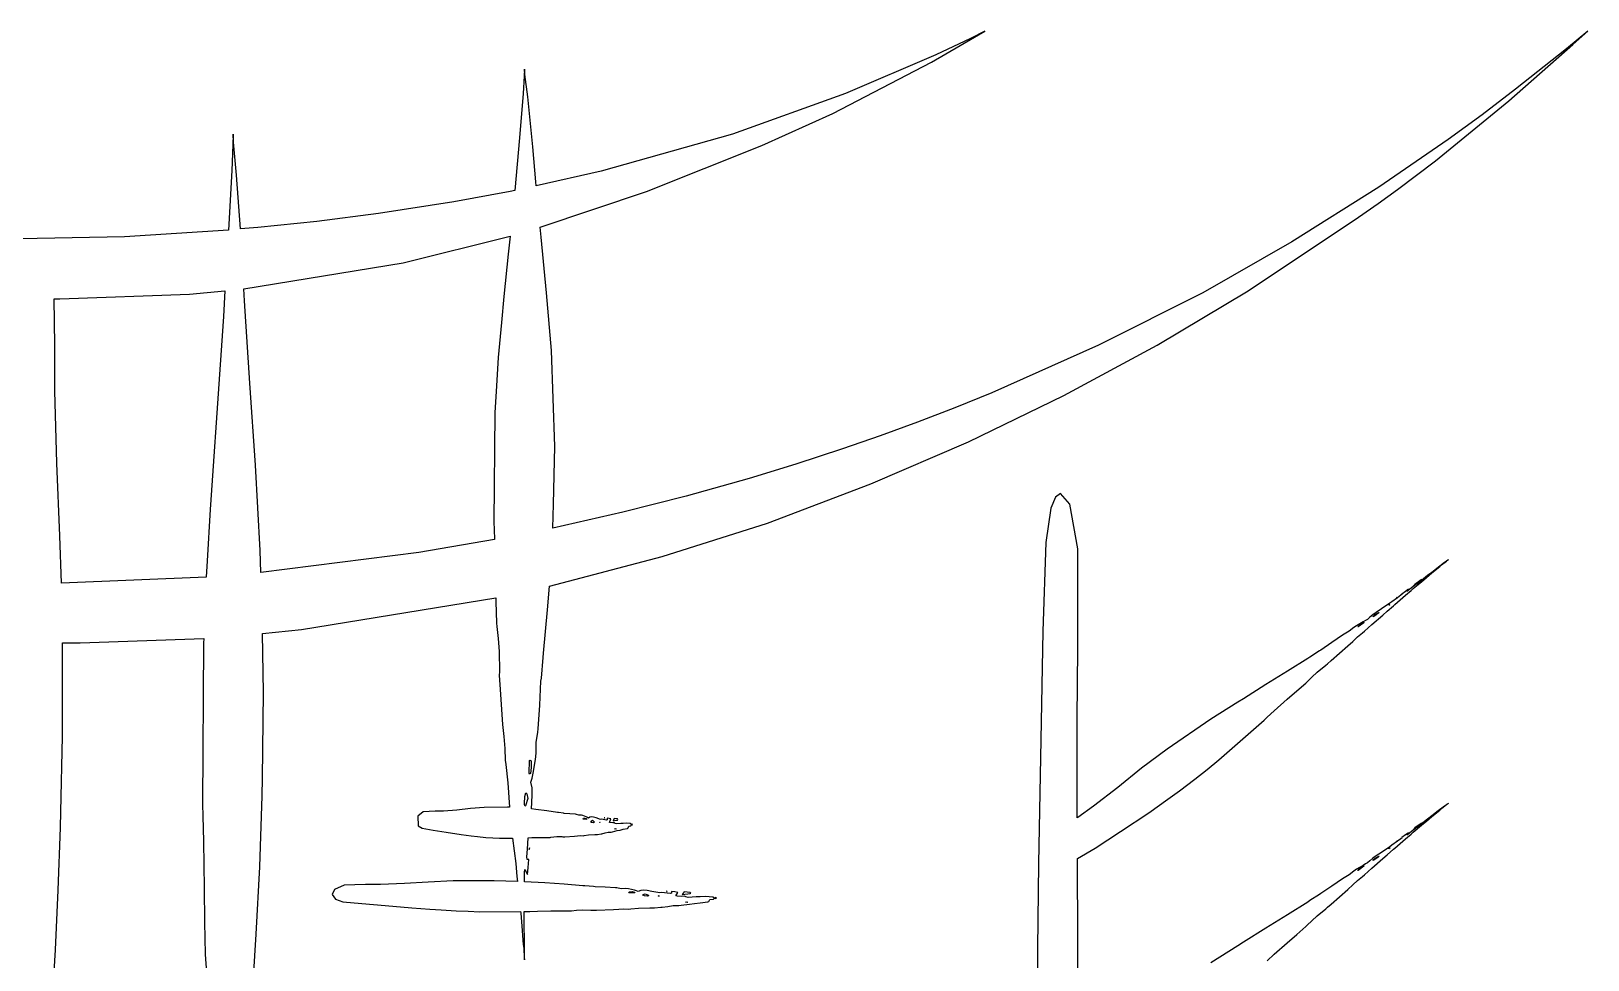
# Model space of a CAD drawing. Extents: x 0 to 153, y 0 to 357.
# Drawn here: x 76.54 to 124.32, y 197.51 to 226 of the extents above; entities that cross this region are included whole.
import ezdxf

# ---------------------------------------------------------------- set-up
doc = ezdxf.new("R2010")
doc.units = 0

msp = doc.modelspace()

# ---------------------------------------------------------------- linework, layer by layer
at = {"layer": 'Layer 1'}
for p, q in [((105.807226, 226.002158), (105.365842, 225.779451)), ((105.491611, 225.822349), (105.807226, 226.002158)), ((124.316154, 226.00202), (123.665172, 225.462485)), ((123.850027, 225.591816), (124.316154, 226.00202)), ((104.173351, 225.050017), (105.491611, 225.822349)), ((105.365842, 225.779451), (104.307872, 225.278888)), ((121.891797, 223.866876), (123.850027, 225.591816)), ((101.144191, 223.472947), (104.173351, 225.050017)), ((104.307872, 225.278888), (101.530862, 224.091358)), ((123.665172, 225.462485), (122.099, 224.217)), ((91.675417, 224.615854), (91.638107, 224.088141)), ((91.683286, 224.838751), (91.675417, 224.615854)), ((91.695836, 224.675058), (91.683286, 224.838751)), ((91.782667, 223.987878), (91.695836, 224.675058)), ((91.638107, 224.088141), (91.531131, 222.724891)), ((101.530862, 224.091358), (98.067482, 222.844968)), ((122.099, 224.217), (121.07413, 223.431252)), ((122.099, 224.217), (122.099, 224.217)), ((91.942828, 222.453968), (91.782667, 223.987878)), ((119.636037, 222.026036), (121.891797, 223.866876)), ((98.969841, 222.490984), (101.144191, 223.472947)), ((121.07413, 223.431252), (120.02701, 222.676322)), ((82.744775, 222.840767), (82.736906, 222.51094)), ((82.757325, 222.598533), (82.744775, 222.840767)), ((91.531131, 222.724891), (91.387996, 221.116291)), ((98.067482, 222.844968), (94.036522, 221.705428)), ((120.02701, 222.676322), (117.90001, 221.211732)), ((82.736906, 222.51094), (82.699596, 221.730032)), ((82.844156, 221.581683), (82.757325, 222.598533)), ((92.033796, 221.384138), (91.942828, 222.453968)), ((95.431501, 221.080634), (98.969841, 222.490984)), ((82.699596, 221.730032), (82.602659, 219.900502)), ((94.036522, 221.705428), (92.045932, 221.255132)), ((118.469257, 221.148151), (119.636037, 222.026036)), ((82.965717, 219.932753), (82.844156, 221.581683)), ((92.045932, 221.255132), (92.033796, 221.384138)), ((117.90001, 221.211732), (115.233445, 219.534816)), ((89.515036, 220.767953), (87.202026, 220.409912)), ((91.244046, 221.085918), (89.515036, 220.767953)), ((91.387996, 221.116291), (91.244046, 221.085918)), ((92.165121, 219.986094), (95.431501, 221.080634)), ((117.281989, 220.293349), (117.882066, 220.712118)), ((117.882066, 220.712118), (118.469257, 221.148151)), ((87.202026, 220.409912), (85.315226, 220.163004)), ((113.887939, 218.037899), (117.281989, 220.293349)), ((82.602659, 219.900502), (79.405011, 219.687923)), ((83.497756, 219.98), (82.965717, 219.932753)), ((85.315226, 220.163004), (83.497756, 219.98)), ((92.19395, 219.67968), (92.165121, 219.986094)), ((79.405011, 219.687923), (76.201769, 219.626106)), ((87.958631, 218.889193), (91.244211, 219.715183)), ((91.244211, 219.715183), (91.186959, 219.160944)), ((92.36354, 217.97709), (92.19395, 219.67968)), ((115.233445, 219.534816), (112.49977, 217.978672)), ((83.074291, 218.097899), (87.958631, 218.889193)), ((91.186959, 219.160944), (91.053468, 217.860674)), ((77.423097, 217.791401), (81.4079, 217.934)), ((81.407847, 217.933599), (82.492147, 218.040016)), ((81.4079, 217.934), (81.407847, 217.933599)), ((82.492147, 218.040016), (82.444525, 217.249182)), ((83.095525, 217.728685), (83.074291, 218.097899)), ((91.053468, 217.860674), (90.974982, 217.06012)), ((92.511424, 216.20633), (92.36354, 217.97709)), ((112.49977, 217.978672), (109.30043, 216.366297)), ((111.100059, 216.36676), (113.887939, 218.037899)), ((77.268089, 216.368778), (77.253436, 217.792688)), ((77.253436, 217.792688), (77.423097, 217.791401)), ((83.255686, 215.206505), (83.095525, 217.728685)), ((82.444525, 217.249182), (82.248273, 214.438692)), ((90.974982, 217.06012), (90.87967, 215.99247)), ((77.270668, 214.971418), (77.268089, 216.368778)), ((90.87967, 215.99247), (90.825484, 215.123063)), ((92.61338, 213.26229), (92.511424, 216.20633)), ((109.30043, 216.366297), (106.02603, 214.910052)), ((108.234539, 214.825279), (111.100059, 216.36676)), ((83.425276, 212.687055), (83.255686, 215.206505)), ((90.825484, 215.123063), (90.774608, 214.287745)), ((77.335791, 212.745148), (77.270668, 214.971418)), ((106.02603, 214.910052), (104.89276, 214.446782)), ((105.307984, 213.400581), (108.234539, 214.825279)), ((82.248273, 214.438692), (82.114782, 212.514602)), ((90.774608, 214.287745), (90.739671, 210.941875)), ((104.89276, 214.446782), (103.74897, 214.010357)), ((102.60199, 213.584278), (101.44531, 213.185826)), ((103.74897, 214.010357), (102.60199, 213.584278)), ((92.577224, 211.49036), (92.61338, 213.26229)), ((101.44531, 213.185826), (100.01498, 212.718212)), ((102.316239, 212.112769), (105.307984, 213.400581)), ((77.424925, 210.521288), (77.335791, 212.745148)), ((83.57316, 210.066745), (83.425276, 212.687055)), ((100.01498, 212.718212), (98.5774, 212.274869)), ((82.114782, 212.514602), (82.036293, 211.329962)), ((98.5774, 212.274869), (96.64753, 211.733468)), ((99.142345, 210.911198), (102.316239, 212.112769)), ((96.64753, 211.733468), (94.70497, 211.241691)), ((107.978687, 211.709983), (107.838383, 211.372025)), ((108.134726, 211.817843), (107.978687, 211.709983)), ((108.420689, 211.490431), (108.134726, 211.817843)), ((82.036293, 211.329962), (81.940984, 209.750112)), ((94.70497, 211.241691), (92.54975, 210.758104)), ((92.566983, 211.122537), (92.577224, 211.49036)), ((107.838383, 211.372025), (107.687112, 210.316495)), ((108.6634, 210.115971), (108.420689, 211.490431)), ((90.739671, 210.941875), (90.750932, 210.708195)), ((90.750932, 210.708195), (90.765179, 210.404442)), ((92.54975, 210.758104), (92.566983, 211.122537)), ((95.908709, 209.881159), (99.142345, 210.911198)), ((77.474243, 209.063508), (77.424925, 210.521288)), ((90.765179, 210.404442), (88.437449, 210.007531)), ((107.687112, 210.316495), (107.593158, 207.589765)), ((81.940984, 209.750112), (81.920023, 209.252058)), ((83.593782, 209.391106), (83.57316, 210.066745)), ((88.437449, 210.007531), (83.5937, 209.391)), ((92.446619, 208.975207), (95.908709, 209.881159)), ((108.666251, 207.047881), (108.6634, 210.115971)), ((119.974531, 209.742311), (119.914361, 209.696134)), ((119.938985, 209.713787), (119.973786, 209.741727)), ((119.973786, 209.741727), (119.976363, 209.743702)), ((119.979416, 209.746076), (119.974531, 209.742311)), ((119.976363, 209.743702), (119.979416, 209.746076)), ((120.01463, 209.773397), (119.979561, 209.746021)), ((119.979561, 209.746021), (120.011579, 209.770857)), ((120.011579, 209.770857), (120.036, 209.79)), ((120.036, 209.79), (120.01463, 209.773397)), ((120.036, 209.79), (120.036, 209.79)), ((81.920023, 209.252058), (77.474243, 209.063508)), ((83.5937, 209.391), (83.593782, 209.391106)), ((119.397313, 209.297424), (119.145232, 209.099869)), ((119.361684, 209.240282), (119.53, 209.38)), ((119.525659, 209.396603), (119.397313, 209.297424)), ((119.684937, 209.51981), (119.525659, 209.396603)), ((119.53, 209.38), (119.770208, 209.576401)), ((119.914361, 209.696134), (119.684937, 209.51981)), ((119.770208, 209.576401), (119.793068, 209.595448)), ((119.793068, 209.595448), (119.826037, 209.624463)), ((119.826037, 209.624463), (119.938985, 209.713787)), ((92.392216, 208.251124), (92.446619, 208.975207)), ((118.715829, 208.812957), (118.603629, 208.733571)), ((118.812563, 208.880639), (118.715829, 208.812957)), ((118.721378, 208.698931), (118.889749, 208.839351)), ((118.75755, 208.811735), (118.812563, 208.880639)), ((118.800016, 208.842432), (118.75755, 208.811735)), ((118.944776, 208.951392), (118.800016, 208.842432)), ((118.889749, 208.839351), (118.958611, 208.898742)), ((119.028486, 209.016616), (118.944776, 208.951392)), ((118.954493, 208.973379), (119.128424, 209.108899)), ((119.006987, 209.029225), (118.954493, 208.973379)), ((118.958611, 208.898742), (119.207026, 209.111069)), ((119.19815, 209.168002), (119.006987, 209.029225)), ((119.079703, 209.052673), (119.028486, 209.016616)), ((119.131308, 209.058499), (119.07792, 209.016696)), ((119.07792, 209.016696), (119.12364, 209.05599)), ((119.145232, 209.099869), (119.079703, 209.052673)), ((119.12364, 209.05599), (119.141344, 209.06781)), ((119.128424, 209.108899), (119.201, 209.164)), ((119.141344, 209.06781), (119.131308, 209.058499)), ((119.216466, 209.178244), (119.19815, 209.168002)), ((119.201, 209.164), (119.216466, 209.178244)), ((119.207026, 209.111069), (119.361684, 209.240282)), ((84.840863, 207.646824), (90.803663, 208.612099)), ((90.803663, 208.612099), (90.804882, 208.503325)), ((90.804882, 208.503325), (90.822521, 207.835588)), ((118.243359, 208.452068), (117.97975, 208.274813)), ((118.162205, 208.207032), (118.352214, 208.373179)), ((118.238245, 208.412259), (118.209822, 208.391126)), ((118.209822, 208.391126), (118.211042, 208.395077)), ((118.211042, 208.395077), (118.238982, 208.416092)), ((118.238982, 208.416092), (118.238245, 208.412259)), ((118.298849, 208.49684), (118.243359, 208.452068)), ((118.474673, 208.621608), (118.298849, 208.49684)), ((118.352214, 208.373179), (118.393594, 208.409287)), ((118.393594, 208.409287), (118.557757, 208.554981)), ((118.444468, 208.617622), (118.461089, 208.627528)), ((118.456, 208.627), (118.444468, 208.617622)), ((118.468277, 208.634767), (118.456, 208.627)), ((118.461089, 208.627528), (118.468277, 208.634767)), ((118.577512, 208.694565), (118.474673, 208.621608)), ((118.557757, 208.554981), (118.721378, 208.698931)), ((118.613397, 208.725652), (118.577512, 208.694565)), ((118.603629, 208.733571), (118.613397, 208.725652)), ((90.822521, 207.835588), (90.835068, 207.73681)), ((92.263664, 206.920904), (92.392216, 208.251124)), ((117.416979, 207.880633), (117.219644, 207.760342)), ((117.263716, 207.741124), (117.353124, 207.810536)), ((117.443, 207.853), (117.269205, 207.727693)), ((117.353124, 207.810536), (117.437714, 207.865288)), ((117.491124, 207.924132), (117.416979, 207.880633)), ((117.437714, 207.865288), (117.451543, 207.863744)), ((117.451543, 207.863744), (117.443, 207.853)), ((117.443, 207.853), (117.443, 207.853)), ((117.552042, 207.956712), (117.491124, 207.924132)), ((117.621437, 208.022579), (117.552042, 207.956712)), ((117.718985, 208.097876), (117.621437, 208.022579)), ((117.68715, 207.799134), (118.023276, 208.086777)), ((117.821079, 208.169208), (117.718985, 208.097876)), ((117.77662, 208.060331), (117.72615, 208.031502)), ((117.72615, 208.031502), (117.731512, 208.047002)), ((117.731512, 208.047002), (117.788157, 208.101188)), ((117.875457, 208.132298), (117.77662, 208.060331)), ((117.788157, 208.101188), (117.900481, 208.164056)), ((117.97975, 208.274813), (117.821079, 208.169208)), ((117.891329, 208.144628), (117.875457, 208.132298)), ((117.906927, 208.163717), (117.891, 208.145)), ((117.891, 208.145), (117.891329, 208.144628)), ((117.900481, 208.164056), (117.906927, 208.163717)), ((118.023276, 208.086777), (118.162205, 208.207032)), ((78.05022, 207.233107), (81.84111, 207.37005)), ((81.84111, 207.37005), (81.836092, 207.227782)), ((83.645523, 207.521633), (84.840863, 207.646824)), ((83.675032, 205.710153), (83.645523, 207.521633)), ((90.835068, 207.73681), (90.872322, 207.372394)), ((90.872322, 207.372394), (90.909225, 206.974873)), ((107.593158, 207.589765), (107.524507, 204.260215)), ((116.788479, 207.471341), (116.456287, 207.244801)), ((116.834676, 207.500627), (116.788479, 207.471341)), ((116.986495, 207.592648), (116.834676, 207.500627)), ((117.13071, 207.701868), (116.986495, 207.592648)), ((117.100719, 207.280308), (117.250014, 207.415775)), ((117.219644, 207.760342), (117.13071, 207.701868)), ((117.250014, 207.415775), (117.403325, 207.541186)), ((117.258763, 207.725215), (117.263716, 207.741124)), ((117.269205, 207.727693), (117.258763, 207.725215)), ((117.403325, 207.541186), (117.457187, 207.590877)), ((117.457187, 207.590877), (117.68715, 207.799134)), ((77.501425, 207.231241), (78.05022, 207.233107)), ((77.507259, 204.363301), (77.501425, 207.231241)), ((81.836092, 207.227782), (81.801156, 202.276642)), ((90.909225, 206.974873), (90.915806, 206.357309)), ((92.261764, 206.787351), (92.263664, 206.920904)), ((108.640811, 204.908041), (108.666251, 207.047881)), ((116.076811, 206.988188), (115.78308, 206.798416)), ((116.123753, 207.014508), (116.076811, 206.988188)), ((116.456287, 207.244801), (116.123753, 207.014508)), ((116.438705, 206.692203), (116.949784, 207.145008)), ((116.949784, 207.145008), (117.100719, 207.280308)), ((92.206615, 206.155253), (92.261764, 206.787351)), ((115.723043, 206.755628), (115.096917, 206.366537)), ((115.78308, 206.798416), (115.723043, 206.755628)), ((116.010321, 206.332348), (116.272169, 206.550579)), ((116.272169, 206.550579), (116.328269, 206.593858)), ((116.328269, 206.593858), (116.438705, 206.692203)), ((90.915806, 206.357309), (90.909905, 206.228794)), ((90.909905, 206.228794), (90.927203, 205.961349)), ((90.927203, 205.961349), (91.01315, 204.726349)), ((92.153972, 205.32611), (92.188164, 206.058654)), ((92.188164, 206.058654), (92.206615, 206.155253)), ((114.437412, 205.956751), (113.748333, 205.522905)), ((115.096917, 206.366537), (114.437412, 205.956751)), ((115.386839, 205.760236), (115.665034, 206.00258)), ((115.665034, 206.00258), (115.703904, 206.041434)), ((115.703904, 206.041434), (115.849754, 206.181498)), ((115.849754, 206.181498), (116.010321, 206.332348)), ((83.638876, 203.088093), (83.675032, 205.710153)), ((113.748333, 205.522905), (113.576776, 205.413231)), ((114.691382, 205.153425), (115.092702, 205.507783)), ((115.092702, 205.507783), (115.386839, 205.760236)), ((92.106624, 204.598158), (92.153972, 205.32611)), ((113.576776, 205.413231), (112.746936, 204.889427)), ((114.380827, 204.862203), (114.474985, 204.951221)), ((114.474985, 204.951221), (114.691382, 205.153425)), ((91.01315, 204.726349), (91.045645, 204.359796)), ((92.040957, 204.179456), (92.094206, 204.499422)), ((92.094206, 204.499422), (92.106624, 204.598158)), ((108.648476, 201.871161), (108.640811, 204.908041)), ((112.746936, 204.889427), (111.402086, 203.974994)), ((112.989847, 203.643903), (114.380827, 204.862203)), ((77.452039, 202.048881), (77.507259, 204.363301)), ((91.045645, 204.359796), (91.083836, 203.995515)), ((91.083836, 203.995515), (91.090417, 203.636458)), ((92.044823, 203.851435), (92.040957, 204.179456)), ((107.524507, 204.260215), (107.45328, 200.461335)), ((91.090417, 203.636458), (91.107173, 203.504127)), ((91.82343, 203.234034), (91.840998, 203.622414)), ((91.840998, 203.622414), (91.855177, 203.640168)), ((91.855177, 203.640168), (91.886924, 203.615477)), ((91.886924, 203.615477), (91.891741, 203.41024)), ((91.950123, 203.242298), (92.023724, 203.658931)), ((92.023724, 203.658931), (92.044823, 203.851435)), ((111.402086, 203.974994), (110.622442, 203.386843)), ((112.631332, 203.354448), (112.989847, 203.643903)), ((83.628632, 202.543794), (83.638876, 203.088093)), ((91.107173, 203.504127), (91.172566, 202.943496)), ((91.834826, 203.209884), (91.82343, 203.234034)), ((91.867047, 203.228099), (91.834826, 203.209884)), ((91.8671, 203.228), (91.867047, 203.228099)), ((91.891741, 203.41024), (91.8671, 203.228)), ((91.880183, 202.964002), (91.916612, 203.087598)), ((91.916612, 203.087598), (91.950123, 203.242298)), ((110.622442, 203.386843), (109.88893, 202.8004)), ((111.788332, 202.698251), (112.258641, 203.052541)), ((112.258641, 203.052541), (112.631332, 203.354448)), ((91.172566, 202.943496), (91.226903, 202.189529)), ((91.694403, 202.525265), (91.721674, 202.629687)), ((91.721674, 202.629687), (91.753283, 202.604893)), ((91.753283, 202.604893), (91.783808, 202.463573)), ((91.916872, 202.79146), (91.880183, 202.964002)), ((91.905205, 202.342436), (91.921348, 202.567991)), ((91.921348, 202.567991), (91.916872, 202.79146)), ((109.88893, 202.8004), (109.148498, 202.221297)), ((111.431321, 202.438302), (111.788332, 202.698251)), ((81.801156, 202.276642), (81.8123, 201.931)), ((83.558965, 200.368254), (83.628632, 202.543794)), ((89.612469, 202.105441), (89.201111, 202.072881)), ((90.023353, 202.150032), (89.612469, 202.105441)), ((90.45079, 202.184935), (90.023353, 202.150032)), ((91.161306, 202.191107), (90.45079, 202.184935)), ((91.226903, 202.189529), (91.161306, 202.191107)), ((91.683616, 202.303666), (91.6944, 202.525)), ((91.684091, 202.26722), (91.683616, 202.303666)), ((91.704171, 202.223653), (91.684091, 202.26722)), ((91.6944, 202.525), (91.694403, 202.525265)), ((91.719095, 202.232574), (91.704171, 202.223653)), ((91.783808, 202.463573), (91.719095, 202.232574)), ((91.902016, 202.138248), (91.905205, 202.342436)), ((92.032532, 202.126717), (91.902016, 202.138248)), ((92.370696, 202.083097), (92.032532, 202.126717)), ((92.691766, 202.029932), (92.370696, 202.083097)), ((109.148498, 202.221297), (108.664961, 201.882269)), ((110.844133, 202.025569), (111.431321, 202.438302)), ((119.529989, 201.908078), (119.770197, 202.104482)), ((119.914283, 202.224229), (119.684927, 202.047888)), ((119.770197, 202.104482), (119.793057, 202.123544)), ((119.793057, 202.123544), (119.826026, 202.152542)), ((119.826026, 202.152542), (119.938974, 202.241865)), ((119.974723, 202.270561), (119.914283, 202.224229)), ((119.938974, 202.241865), (119.973775, 202.269805)), ((119.973775, 202.269805), (119.976352, 202.271781)), ((119.979132, 202.273971), (119.974723, 202.270561)), ((119.976352, 202.271781), (119.979132, 202.273971)), ((120.01463, 202.301414), (119.979287, 202.273824)), ((119.979287, 202.273824), (120.011579, 202.298854)), ((120.011579, 202.298854), (120.036, 202.318)), ((120.036, 202.318), (120.01463, 202.301414)), ((120.036, 202.318), (120.036, 202.318)), ((77.441117, 201.568429), (77.452039, 202.048881)), ((81.8123, 201.931), (81.812392, 201.930806)), ((81.812392, 201.930806), (81.83749, 201.139921)), ((88.572676, 202.049646), (88.406817, 201.919147)), ((88.406817, 201.919147), (88.421063, 201.626062)), ((88.421063, 201.626062), (88.548458, 201.546523)), ((88.942858, 202.071608), (88.572676, 202.049646)), ((89.201111, 202.072881), (88.942858, 202.071608)), ((92.723987, 202.030626), (92.691766, 202.029932)), ((92.876551, 202.009002), (92.723987, 202.030626)), ((92.899885, 202.000101), (92.876551, 202.009002)), ((93.076666, 201.992145), (92.899885, 202.000101)), ((93.252363, 201.97717), (93.076666, 201.992145)), ((93.276174, 201.971405), (93.252363, 201.97717)), ((93.353438, 201.944238), (93.276174, 201.971405)), ((93.432604, 201.953325), (93.353438, 201.944238)), ((93.479072, 201.943642), (93.432604, 201.953325)), ((93.579605, 201.902077), (93.479072, 201.943642)), ((93.483514, 201.831083), (93.4895, 201.853)), ((93.48779, 201.82177), (93.483514, 201.831083)), ((93.581538, 201.813746), (93.48779, 201.82177)), ((93.489483, 201.852651), (93.539004, 201.858707)), ((93.4895, 201.853), (93.489483, 201.852651)), ((93.539004, 201.858707), (93.582963, 201.84424)), ((93.616983, 201.881556), (93.579605, 201.902077)), ((93.587372, 201.822007), (93.581538, 201.813746)), ((93.582963, 201.84424), (93.587372, 201.822007)), ((93.646763, 201.857644), (93.616983, 201.881556)), ((93.688413, 201.887441), (93.646763, 201.857644)), ((93.742343, 201.895698), (93.688413, 201.887441)), ((93.727385, 201.744732), (93.7334, 201.769)), ((93.733788, 201.726859), (93.727385, 201.744732)), ((93.733357, 201.768548), (93.767478, 201.792868)), ((93.7334, 201.769), (93.733357, 201.768548)), ((93.752621, 201.724465), (93.733788, 201.726859)), ((93.796812, 201.888527), (93.742343, 201.895698)), ((93.806077, 201.716281), (93.752621, 201.724465)), ((93.767478, 201.792868), (93.823239, 201.74428)), ((93.880045, 201.863308), (93.796812, 201.888527)), ((93.814894, 201.716637), (93.806077, 201.716281)), ((93.825409, 201.732495), (93.814894, 201.716637)), ((93.823239, 201.74428), (93.825409, 201.732495)), ((94.018771, 201.816874), (93.880045, 201.863308)), ((93.991144, 201.722182), (93.992626, 201.729949)), ((94.006667, 201.720418), (93.991144, 201.722182)), ((93.992626, 201.729949), (94.007889, 201.729102)), ((94.007889, 201.729102), (94.006667, 201.720418)), ((94.049976, 201.826354), (94.018771, 201.816874)), ((94.144266, 201.807123), (94.049976, 201.826354)), ((94.139501, 201.868025), (94.132987, 201.865259)), ((94.132987, 201.865259), (94.1414, 201.858)), ((94.145876, 201.863989), (94.139501, 201.868025)), ((94.1414, 201.858), (94.145876, 201.863989)), ((94.1414, 201.858), (94.1414, 201.858)), ((94.199418, 201.793859), (94.144266, 201.807123)), ((94.220176, 201.807916), (94.199418, 201.793859)), ((94.279002, 201.847091), (94.218889, 201.859726)), ((94.218889, 201.859726), (94.220176, 201.807916)), ((94.330626, 201.831524), (94.279002, 201.847091)), ((94.29311, 201.726004), (94.330626, 201.831524)), ((94.316041, 201.718965), (94.29311, 201.726004)), ((94.395345, 201.709962), (94.316041, 201.718965)), ((94.441813, 201.71432), (94.395345, 201.709962)), ((94.437884, 201.848383), (94.4048, 201.772)), ((94.4048, 201.772), (94.50132, 201.793621)), ((94.4048, 201.772), (94.4048, 201.772)), ((94.541268, 201.832441), (94.437884, 201.848383)), ((94.46922, 201.698005), (94.441813, 201.71432)), ((94.504497, 201.680225), (94.46922, 201.698005)), ((94.50132, 201.793621), (94.541141, 201.796793)), ((94.644713, 201.696435), (94.504497, 201.680225)), ((94.541141, 201.796793), (94.550299, 201.812516)), ((94.550299, 201.812516), (94.541268, 201.832441)), ((94.715672, 201.69803), (94.644713, 201.696435)), ((94.803791, 201.702814), (94.715672, 201.69803)), ((94.930441, 201.689603), (94.803791, 201.702814)), ((94.861457, 201.557424), (94.880648, 201.61349)), ((94.880648, 201.61349), (94.943668, 201.622581)), ((94.963003, 201.660026), (94.930441, 201.689603)), ((94.943668, 201.622581), (94.963003, 201.660026)), ((94.98583, 201.670857), (94.965953, 201.658157)), ((94.965953, 201.658157), (94.984066, 201.64242)), ((94.984066, 201.64242), (94.9977, 201.657)), ((94.9977, 201.657), (94.98583, 201.670857)), ((94.9977, 201.657), (94.9977, 201.657)), ((108.664961, 201.882269), (108.648476, 201.871161)), ((109.96986, 201.444384), (110.844133, 202.025569)), ((118.954507, 201.501154), (119.128438, 201.636674)), ((118.958616, 201.426897), (119.207031, 201.639207)), ((119.198175, 201.69576), (119.007, 201.557)), ((119.145222, 201.627947), (119.079693, 201.580751)), ((119.128438, 201.636674), (119.201025, 201.691758)), ((119.397303, 201.825522), (119.145222, 201.627947)), ((119.216491, 201.706002), (119.198175, 201.69576)), ((119.201025, 201.691758), (119.216491, 201.706002)), ((119.207031, 201.639207), (119.361689, 201.76842)), ((119.361689, 201.76842), (119.529989, 201.908078)), ((119.525649, 201.924698), (119.397303, 201.825522)), ((119.684927, 202.047888), (119.525649, 201.924698)), ((77.378435, 199.648139), (77.441117, 201.568429)), ((81.83749, 201.139921), (81.858657, 199.706781)), ((88.548458, 201.546523), (88.877464, 201.48654)), ((88.877464, 201.48654), (89.279258, 201.430589)), ((89.279258, 201.430589), (89.737626, 201.360838)), ((89.737626, 201.360838), (90.051505, 201.318169)), ((90.051505, 201.318169), (90.244703, 201.294223)), ((90.244703, 201.294223), (90.502346, 201.266173)), ((90.502346, 201.266173), (90.712229, 201.253893)), ((90.712229, 201.253893), (90.91384, 201.240293)), ((90.91384, 201.240293), (91.320381, 201.242226)), ((91.320381, 201.242226), (91.370241, 200.856711)), ((91.774827, 200.902754), (91.797145, 201.251312)), ((91.797145, 201.251312), (91.906701, 201.260877)), ((91.906701, 201.260877), (92.140463, 201.266338)), ((92.140463, 201.266338), (92.30985, 201.264134)), ((92.30985, 201.264134), (92.47103, 201.265339)), ((92.47103, 201.265339), (92.494842, 201.27056)), ((92.494842, 201.27056), (92.582824, 201.284953)), ((92.582824, 201.284953), (92.678746, 201.298452)), ((92.678746, 201.298452), (92.827782, 201.290719)), ((92.827782, 201.290719), (92.858781, 201.284818)), ((92.858781, 201.284818), (92.923362, 201.288633)), ((92.923362, 201.288633), (93.221434, 201.306662)), ((93.221434, 201.306662), (93.309894, 201.315464)), ((93.309894, 201.315464), (93.397809, 201.327882)), ((93.397809, 201.327882), (93.484505, 201.319062)), ((93.484505, 201.319062), (93.516396, 201.325322)), ((93.516396, 201.325322), (93.65173, 201.348165)), ((93.65173, 201.348165), (93.845052, 201.354168)), ((93.845052, 201.354168), (93.925369, 201.360512)), ((93.925369, 201.360512), (94.035602, 201.375335)), ((94.035602, 201.375335), (94.059549, 201.378879)), ((94.059549, 201.378879), (94.1554, 201.402112)), ((94.1554, 201.402112), (94.250576, 201.426685)), ((94.250576, 201.426685), (94.346427, 201.429264)), ((94.346427, 201.429264), (94.386178, 201.438829)), ((94.386178, 201.438829), (94.528982, 201.47602)), ((94.459204, 201.529648), (94.4856, 201.542)), ((94.488917, 201.522948), (94.459204, 201.529648)), ((94.4856, 201.542), (94.485592, 201.541552)), ((94.485592, 201.541552), (94.494818, 201.529191)), ((94.494818, 201.529191), (94.488917, 201.522948)), ((94.528982, 201.47602), (94.617103, 201.493131)), ((94.617103, 201.493131), (94.712751, 201.51506)), ((94.712751, 201.51506), (94.8485, 201.544552)), ((94.8485, 201.544552), (94.861457, 201.557424)), ((109.199716, 200.939988), (109.96986, 201.444384)), ((118.474662, 201.149686), (118.298838, 201.024918)), ((118.44438, 201.146077), (118.461, 201.156)), ((118.455911, 201.155458), (118.44438, 201.146077)), ((118.468188, 201.163225), (118.455911, 201.155458)), ((118.461, 201.156), (118.468188, 201.163225)), ((118.577501, 201.222643), (118.474662, 201.149686)), ((118.557762, 201.083137), (118.721383, 201.22707)), ((118.613386, 201.253747), (118.577501, 201.222643)), ((118.715818, 201.341035), (118.603618, 201.261666)), ((118.603618, 201.261666), (118.613386, 201.253747)), ((118.812553, 201.408737), (118.715818, 201.341035)), ((118.721383, 201.22707), (118.889754, 201.36749)), ((118.757539, 201.339813), (118.812553, 201.408737)), ((118.800005, 201.37051), (118.757539, 201.339813)), ((118.944765, 201.479473), (118.800005, 201.37051)), ((118.889754, 201.36749), (118.958616, 201.426897)), ((119.028475, 201.544698), (118.944765, 201.479473)), ((119.007, 201.557), (118.954507, 201.501154)), ((119.079693, 201.580751), (119.028475, 201.544698)), ((119.131802, 201.586969), (119.078414, 201.545166)), ((119.078414, 201.545166), (119.124137, 201.58448)), ((119.124137, 201.58448), (119.141841, 201.596282)), ((119.141841, 201.596282), (119.131802, 201.586969)), ((91.370241, 200.856711), (91.420169, 200.46243)), ((91.757595, 200.674315), (91.774827, 200.902754)), ((91.769265, 200.588367), (91.757595, 200.674315)), ((91.83511, 200.949219), (91.826697, 200.914367)), ((91.826697, 200.914367), (91.8322, 200.896)), ((91.8322, 200.896), (91.837085, 200.922269)), ((91.8322, 200.896), (91.8322, 200.896)), ((91.837085, 200.922269), (91.83511, 200.949219)), ((108.654243, 200.618537), (109.199716, 200.939988)), ((117.821068, 200.697286), (117.718974, 200.625957)), ((117.875938, 200.660773), (117.777101, 200.588807)), ((117.788645, 200.629656), (117.900969, 200.692523)), ((117.979739, 200.802891), (117.821068, 200.697286)), ((117.891811, 200.673104), (117.875938, 200.660773)), ((117.907415, 200.692182), (117.891811, 200.673104)), ((117.900969, 200.692523), (117.907415, 200.692182)), ((118.243348, 200.980146), (117.979739, 200.802891)), ((118.023281, 200.61491), (118.16221, 200.735165)), ((118.16221, 200.735165), (118.352219, 200.901315)), ((118.23873, 200.940732), (118.210307, 200.919602)), ((118.210307, 200.919602), (118.211535, 200.923553)), ((118.211535, 200.923553), (118.239475, 200.944564)), ((118.239475, 200.944564), (118.23873, 200.940732)), ((118.298838, 201.024918), (118.243348, 200.980146)), ((118.352219, 200.901315), (118.393599, 200.93744)), ((118.393599, 200.93744), (118.557762, 201.083137)), ((83.45375, 198.294944), (83.558965, 200.368254)), ((91.420169, 200.46243), (91.449272, 200.065163)), ((91.679448, 199.905187), (91.685623, 200.190982)), ((91.685623, 200.190982), (91.691795, 200.28602)), ((91.691795, 200.28602), (91.779168, 200.130761)), ((91.817971, 200.593659), (91.769265, 200.588367)), ((91.779168, 200.130761), (91.798703, 200.344632)), ((91.798703, 200.344632), (91.817971, 200.593659)), ((107.45328, 200.461335), (107.423229, 197.860585)), ((108.668072, 198.093367), (108.654243, 200.618537)), ((117.130699, 200.229964), (116.986484, 200.12073)), ((117.219633, 200.288437), (117.130699, 200.229964)), ((117.416968, 200.408728), (117.219633, 200.288437)), ((117.259244, 200.253679), (117.264, 200.269)), ((117.269687, 200.256154), (117.259244, 200.253679)), ((117.264, 200.269), (117.264203, 200.269611)), ((117.264203, 200.269611), (117.353611, 200.339007)), ((117.443482, 200.381461), (117.269687, 200.256154)), ((117.353611, 200.339007), (117.438201, 200.393758)), ((117.491114, 200.45221), (117.416968, 200.408728)), ((117.438201, 200.393758), (117.45203, 200.392231)), ((117.45203, 200.392231), (117.443482, 200.381461)), ((117.457192, 200.119027), (117.687155, 200.327267)), ((117.552031, 200.484807), (117.491114, 200.45221)), ((117.621427, 200.550658), (117.552031, 200.484807)), ((117.718974, 200.625957), (117.621427, 200.550658)), ((117.687155, 200.327267), (118.023281, 200.61491)), ((117.777101, 200.588807), (117.726632, 200.559958)), ((117.726632, 200.559958), (117.732, 200.575)), ((117.732, 200.575469), (117.788645, 200.629656)), ((117.732, 200.575), (117.732, 200.575469)), ((81.858657, 199.706781), (81.866457, 198.668221)), ((86.149224, 199.797086), (85.854138, 199.666587)), ((86.807845, 199.819032), (86.149224, 199.797086)), ((87.267232, 199.820322), (86.807845, 199.819032)), ((87.999118, 199.852865), (87.267232, 199.820322)), ((88.730189, 199.897456), (87.999118, 199.852865)), ((89.490566, 199.932358), (88.730189, 199.897456)), ((90.754696, 199.938513), (89.490566, 199.932358)), ((91.466976, 199.913771), (90.754696, 199.938513)), ((91.449272, 200.065163), (91.466976, 199.913771)), ((92.304694, 199.874142), (91.679448, 199.905187)), ((92.906335, 199.830522), (92.304694, 199.874142)), ((93.477516, 199.777357), (92.906335, 199.830522)), ((93.534905, 199.778034), (93.477516, 199.777357)), ((93.806318, 199.756411), (93.534905, 199.778034)), ((93.847766, 199.747526), (93.806318, 199.756411)), ((94.162322, 199.73957), (93.847766, 199.747526)), ((94.474911, 199.724579), (94.162322, 199.73957)), ((94.517309, 199.71883), (94.474911, 199.724579)), ((94.654678, 199.691646), (94.517309, 199.71883)), ((94.795575, 199.700754), (94.654678, 199.691646)), ((94.878198, 199.691068), (94.795575, 199.700754)), ((95.057082, 199.649485), (94.878198, 199.691068)), ((116.456276, 199.772879), (116.123742, 199.542608)), ((116.788468, 199.999436), (116.456276, 199.772879)), ((116.834665, 200.028725), (116.788468, 199.999436)), ((116.986484, 200.12073), (116.834665, 200.028725)), ((116.949789, 199.673142), (117.100724, 199.808439)), ((117.100724, 199.808439), (117.250019, 199.943925)), ((117.250019, 199.943925), (117.40333, 200.069339)), ((117.40333, 200.069339), (117.457192, 200.119027)), ((77.291201, 197.818089), (77.378435, 199.648139)), ((85.854138, 199.666587), (85.784445, 199.512884)), ((85.784445, 199.512884), (85.879575, 199.373485)), ((85.879575, 199.373485), (86.106148, 199.293964)), ((86.106148, 199.293964), (86.691507, 199.233963)), ((86.691507, 199.233963), (87.406296, 199.178015)), ((94.886164, 199.578498), (94.8968, 199.6)), ((94.893761, 199.569184), (94.886164, 199.578498)), ((95.060571, 199.56118), (94.893761, 199.569184)), ((94.896747, 199.600082), (94.984865, 199.606138)), ((94.8968, 199.6), (94.896747, 199.600082)), ((94.984865, 199.606138), (95.06308, 199.591672)), ((95.123562, 199.628982), (95.057082, 199.649485)), ((95.070951, 199.569438), (95.060571, 199.56118)), ((95.06308, 199.591672), (95.070951, 199.569438)), ((95.17662, 199.605069), (95.123562, 199.628982)), ((95.250698, 199.634849), (95.17662, 199.605069)), ((95.346687, 199.64311), (95.250698, 199.634849)), ((95.320043, 199.492169), (95.3307, 199.516)), ((95.364885, 199.471888), (95.320043, 199.492169)), ((95.330694, 199.51598), (95.391408, 199.540316)), ((95.3307, 199.516), (95.330694, 199.51598)), ((95.443489, 199.635953), (95.346687, 199.64311)), ((95.460059, 199.463729), (95.364885, 199.471888)), ((95.391408, 199.540316), (95.490584, 199.491728)), ((95.591574, 199.610733), (95.443489, 199.635953)), ((95.47566, 199.464068), (95.460059, 199.463729)), ((95.494383, 199.479943), (95.47566, 199.464068)), ((95.490584, 199.491728), (95.494383, 199.479943)), ((95.838431, 199.564282), (95.591574, 199.610733)), ((95.789268, 199.469613), (95.791912, 199.4774)), ((95.816877, 199.467867), (95.789268, 199.469613)), ((95.791912, 199.4774), (95.819115, 199.476534)), ((95.819115, 199.476534), (95.816877, 199.467867)), ((95.893921, 199.573762), (95.838431, 199.564282)), ((96.061679, 199.554548), (95.893921, 199.573762)), ((96.05331, 199.616008), (96.041708, 199.613259)), ((96.041708, 199.613259), (96.0567, 199.606)), ((96.064571, 199.611972), (96.05331, 199.616008)), ((96.0567, 199.606), (96.064571, 199.611972)), ((96.0567, 199.606), (96.0567, 199.606)), ((96.159771, 199.541284), (96.061679, 199.554548)), ((96.196675, 199.555325), (96.159771, 199.541284)), ((96.301346, 199.594517), (96.194437, 199.607135)), ((96.194437, 199.607135), (96.196675, 199.555325)), ((96.393195, 199.578932), (96.301346, 199.594517)), ((96.326514, 199.473429), (96.393195, 199.578932)), ((96.367349, 199.466374), (96.326514, 199.473429)), ((96.508381, 199.457385), (96.367349, 199.466374)), ((96.492031, 199.186215), (96.746079, 199.223406)), ((96.591007, 199.461726), (96.508381, 199.457385)), ((96.5841, 199.595), (96.525217, 199.518617)), ((96.525217, 199.518617), (96.696912, 199.540238)), ((96.768004, 199.579057), (96.5841, 199.595)), ((96.5841, 199.595), (96.5841, 199.595)), ((96.639713, 199.44541), (96.591007, 199.461726)), ((96.622026, 199.277096), (96.6689, 199.289)), ((96.674801, 199.270379), (96.622026, 199.277096)), ((96.702598, 199.42763), (96.639713, 199.44541)), ((96.6689, 199.289), (96.685382, 199.276622)), ((96.6689, 199.289), (96.6689, 199.289)), ((96.685382, 199.276622), (96.674801, 199.270379)), ((96.696912, 199.540238), (96.767869, 199.543427)), ((96.951964, 199.443824), (96.702598, 199.42763)), ((96.746079, 199.223406), (96.902915, 199.240534)), ((96.767869, 199.543427), (96.78415, 199.559132)), ((96.78415, 199.559132), (96.768004, 199.579057)), ((96.902915, 199.240534), (97.07305, 199.262463)), ((97.078208, 199.445419), (96.951964, 199.443824)), ((97.07305, 199.262463), (97.31448, 199.291955)), ((97.235044, 199.450217), (97.078208, 199.445419)), ((97.460328, 199.437006), (97.235044, 199.450217)), ((97.31448, 199.291955), (97.337679, 199.30481)), ((97.337679, 199.30481), (97.3718, 199.360893)), ((97.3718, 199.360893), (97.483868, 199.369984)), ((97.518259, 199.407412), (97.460328, 199.437006)), ((97.483868, 199.369984), (97.518259, 199.407412)), ((97.518682, 199.408357), (97.518276, 199.407425)), ((97.518276, 199.407425), (97.521194, 199.405167)), ((97.5235, 199.406), (97.518682, 199.408357)), ((97.521194, 199.405167), (97.5235, 199.406)), ((97.558772, 199.418857), (97.523429, 199.406157)), ((97.523429, 199.406157), (97.55565, 199.390403)), ((97.55565, 199.390403), (97.5798, 199.405)), ((97.5798, 199.405), (97.558772, 199.418857)), ((97.5798, 199.405), (97.5798, 199.405)), ((115.723032, 199.283711), (115.096906, 198.89462)), ((115.783069, 199.326499), (115.723032, 199.283711)), ((116.0768, 199.516271), (115.783069, 199.326499)), ((116.123742, 199.542608), (116.0768, 199.516271)), ((116.328274, 199.121988), (116.43871, 199.220351)), ((116.43871, 199.220351), (116.949789, 199.673142)), ((87.406296, 199.178015), (88.221824, 199.108261)), ((88.221824, 199.108261), (88.780183, 199.065592)), ((88.780183, 199.065592), (89.12391, 199.041646)), ((89.12391, 199.041646), (89.582346, 199.013596)), ((89.582346, 199.013596), (89.95565, 199.001336)), ((89.95565, 199.001336), (90.314368, 198.987733)), ((90.314368, 198.987733), (91.563028, 198.991058)), ((91.563028, 198.991058), (91.567368, 198.943743)), ((91.567368, 198.943743), (91.602101, 198.547478)), ((91.67367, 198.829435), (91.677946, 198.99136)), ((91.676046, 198.53536), (91.67367, 198.829435)), ((91.677946, 198.99136), (91.751072, 198.991564)), ((91.751072, 198.991564), (91.851402, 198.996991)), ((91.851402, 198.996991), (92.080891, 199.00828)), ((92.080891, 199.00828), (92.496728, 199.013741)), ((92.496728, 199.013741), (92.798124, 199.011536)), ((92.798124, 199.011536), (93.084862, 199.012742)), ((93.084862, 199.012742), (93.12726, 199.017946)), ((93.12726, 199.017946), (93.28369, 199.032362)), ((93.28369, 199.032362), (93.454434, 199.04586)), ((93.454434, 199.04586), (93.719604, 199.038127)), ((93.719604, 199.038127), (93.774756, 199.032226)), ((93.774756, 199.032226), (93.889601, 199.036042)), ((93.889601, 199.036042), (94.419879, 199.05407)), ((94.419879, 199.05407), (94.577325, 199.062873)), ((94.577325, 199.062873), (94.733676, 199.075268)), ((94.733676, 199.075268), (94.887868, 199.066468)), ((94.887868, 199.066468), (94.944716, 199.072725)), ((94.944716, 199.072725), (95.185451, 199.095568)), ((95.185451, 199.095568), (95.529381, 199.101554)), ((95.529381, 199.101554), (95.672245, 199.107898)), ((95.672245, 199.107898), (95.868358, 199.122721)), ((95.868358, 199.122721), (95.911027, 199.126265)), ((95.911027, 199.126265), (96.081489, 199.149515)), ((96.081489, 199.149515), (96.25074, 199.174088)), ((96.25074, 199.174088), (96.421346, 199.176667)), ((96.421346, 199.176667), (96.492031, 199.186215)), ((115.096906, 198.89462), (114.437401, 198.484834)), ((115.849759, 198.709632), (116.010326, 198.860482)), ((116.010326, 198.860482), (116.272174, 199.07871)), ((116.272174, 199.07871), (116.328274, 199.121988)), ((81.866457, 198.668221), (81.884096, 197.680119)), ((83.325201, 196.326504), (83.45375, 198.294944)), ((91.602101, 198.547478), (91.644567, 197.985114)), ((91.679433, 198.170232), (91.676046, 198.53536)), ((114.437401, 198.484834), (113.748322, 198.050985)), ((115.092707, 198.035914), (115.386844, 198.288367)), ((115.386844, 198.288367), (115.665039, 198.530711)), ((115.665039, 198.530711), (115.703909, 198.569565)), ((115.703909, 198.569565), (115.849759, 198.709632)), ((77.184899, 196.080619), (77.291201, 197.818089)), ((91.644567, 197.985114), (91.650333, 197.93121)), ((91.650333, 197.93121), (91.664644, 197.851708)), ((91.664644, 197.851708), (91.675025, 197.590622)), ((91.680384, 197.645604), (91.679433, 198.170232)), ((107.423229, 197.860585), (107.412104, 196.259325)), ((108.660068, 194.551557), (108.668072, 198.093367)), ((113.576765, 197.941314), (112.746925, 197.41751)), ((113.748322, 198.050985), (113.576765, 197.941314)), ((114.691387, 197.681556), (115.092707, 198.035914)), ((81.884096, 197.680119), (81.896644, 197.533984)), ((81.896644, 197.533984), (81.933897, 196.99472)), ((91.675025, 197.590622), (91.680045, 197.510287)), ((91.680045, 197.510287), (91.680384, 197.645604)), ((114.47499, 197.479352), (114.691387, 197.681556))]:
    msp.add_line(p, q, dxfattribs=at)

doc.saveas('drawing.dxf')
